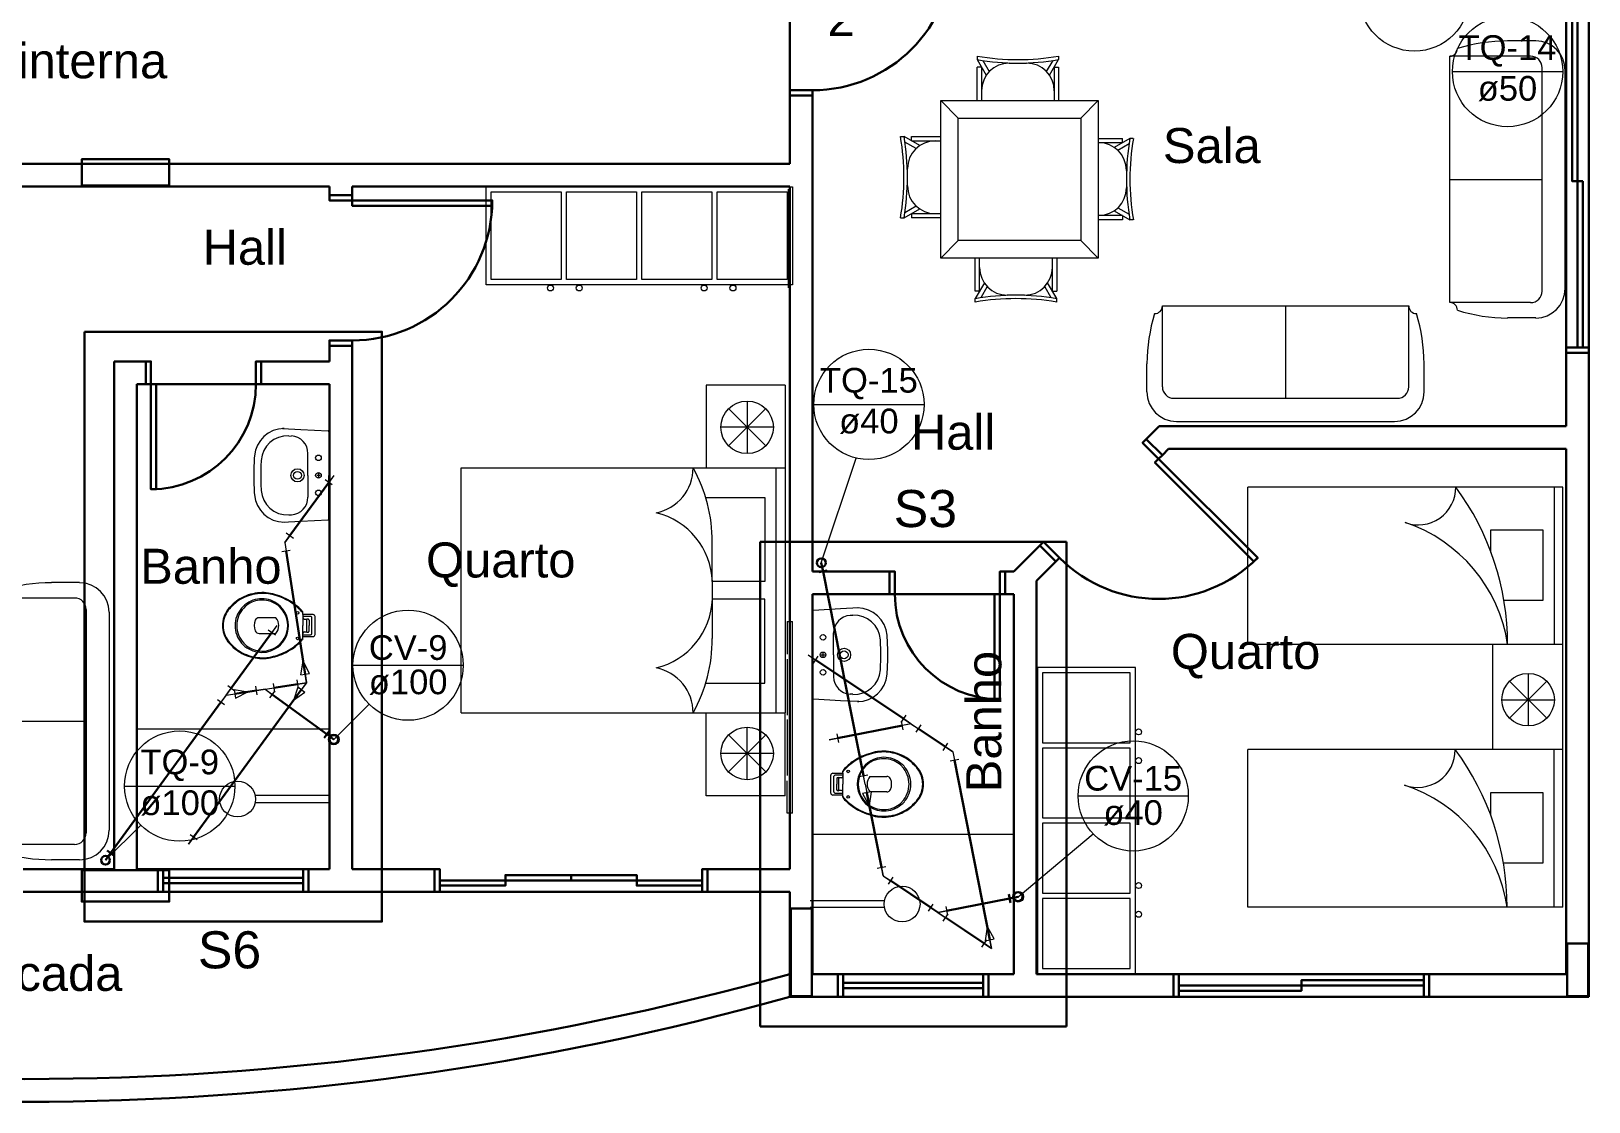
# Model space of a CAD drawing. Header units: inches. Extents: x -27 to 114, y -35 to 60.
# Drawn here: x -17.72 to -8.82, y 9.55 to 15.67 of the extents above; entities that cross this region are included whole.
import ezdxf

# ---------------------------------------------------------------- set-up
doc = ezdxf.new("R2010")
doc.units = ezdxf.units.IN
doc.header["$LTSCALE"] = 10
doc.header["$MEASUREMENT"] = 0
doc.linetypes.add('Dashed', pattern=[0.75, 0.5, -0.25])
for name, color, linetype, lineweight in [('CV-Colunas', 6, 'Continuous', 30), ('CV-Conexões detalhe', 8, 'Continuous', 20), ('CV-Indicação coluna', 5, 'Continuous', 20), ('CV-Textos coluna', 7, 'Continuous', 20), ('CV-Tubos detalhe', 6, 'Continuous', 30), ('DI-Detalhes', 6, 'Dashed', 30), ('FO-PILARES', 2, 'Continuous', 30), ('TQ-Colunas', 6, 'Continuous', 30), ('TQ-Conexões detalhe', 8, 'Continuous', 20), ('TQ-Indicação coluna', 5, 'Continuous', 20), ('TQ-Textos coluna', 7, 'Continuous', 20), ('TQ-Tubos detalhe', 6, 'Continuous', 30), ('xeixo', 3, 'Continuous', 20), ('xjanela-porta', 253, 'Continuous', 30), ('xmoveis', 253, 'Continuous', 20), ('xmuro', 4, 'Continuous', 30), ('xparede', 7, 'Continuous', 30), ('xpiso', 4, 'Continuous', 30), ('xtexto', 7, 'Continuous', 20)]:
    doc.layers.add(name, color=color, linetype=linetype, lineweight=lineweight)
doc.styles.add('Arial', font='arial.ttf')

msp = doc.modelspace()

# ---------------------------------------------------------------- linework, layer by layer
at = {"layer": 'CV-Colunas', "linetype": 'Continuous'}
for p, q in [((-16.0496, 11.6332), (-16.0202, 11.6736)), ((-15.9945, 11.6239), (-16.0349, 11.6534)), ((-12.1287, 10.6912), (-12.1384, 10.7402)), ((-12.0845, 10.7254), (-12.1336, 10.7157))]:
    msp.add_line(p, q, dxfattribs=at)
for centre in [(-15.9945, 11.6239), (-12.0845, 10.7254)]:
    msp.add_circle(centre, 0.025, dxfattribs=at)
at = {"layer": 'CV-Conexões detalhe', "linetype": 'Continuous'}
for p, q in [((-16.4333, 11.8786), (-16.441, 11.9281)), ((-16.3422, 11.9434), (-16.3345, 11.894)), ((-16.3878, 11.911), (-16.4372, 11.9034)), ((-16.3878, 11.911), (-16.3383, 11.9187)), ((-16.3878, 11.911), (-16.3474, 11.8816)), ((-16.3326, 11.9017), (-16.3621, 11.8614)), ((-12.598, 10.6419), (-12.5702, 10.6835)), ((-12.5425, 10.6349), (-12.5841, 10.6627)), ((-12.5425, 10.6349), (-12.4935, 10.6446)), ((-12.5425, 10.6349), (-12.501, 10.607)), ((-12.4871, 10.6278), (-12.5149, 10.5863)), ((-12.4983, 10.6691), (-12.4886, 10.62))]:
    msp.add_line(p, q, dxfattribs=at)
at = {"layer": 'CV-Indicação coluna'}
for p, q in [((-15.8853, 12.0481), (-15.2553, 12.0481)), ((-15.9945, 11.6239), (-15.793, 11.8254)), ((-11.7428, 11.3014), (-11.1128, 11.3014)), ((-12.0845, 10.7254), (-11.6566, 11.0848))]:
    msp.add_line(p, q, dxfattribs=at)
for centre in [(-9.8212, 15.8717), (-15.5703, 12.0481), (-11.4278, 11.3014)]:
    msp.add_circle(centre, 0.315, dxfattribs=at)
at = {"layer": 'CV-Tubos detalhe'}
for p, q in [((-16.3474, 11.8816), (-16.0349, 11.6534)), ((-12.4935, 10.6446), (-12.1336, 10.7157))]:
    msp.add_line(p, q, dxfattribs=at)
at = {"layer": 'DI-Detalhes', "linetype": 'Continuous'}
msp.add_lwpolyline([(-17.4195, 13.9534), (-15.7195, 13.9534), (-15.7195, 10.5834), (-17.4195, 10.5834), (-17.4195, 13.9534)], close=True, dxfattribs=at)
at = {"layer": 'DI-Detalhes'}
msp.add_lwpolyline([(-11.8095, 9.9834), (-11.8095, 12.7534), (-13.5595, 12.7534), (-13.5595, 9.9834), (-11.8095, 9.9834)], close=True, dxfattribs=at)
at = {"layer": 'FO-PILARES'}
for points in [[(-16.9345, 14.7889), (-16.9345, 14.8639), (-16.9345, 14.9389), (-17.1845, 14.9389), (-17.4345, 14.9389), (-17.4345, 14.8639), (-17.4345, 14.7889), (-17.1845, 14.7889), (-16.9345, 14.7889), (-16.9345, 14.7889)], [(-16.9345, 10.6979), (-16.9345, 10.7879), (-16.9345, 10.8779), (-17.1845, 10.8779), (-17.4345, 10.8779), (-17.4345, 10.7879), (-17.4345, 10.6979), (-17.1845, 10.6979), (-16.9345, 10.6979), (-16.9345, 10.6979)], [(-13.384, 10.1579), (-13.324, 10.1579), (-13.264, 10.1579), (-13.264, 10.4079), (-13.264, 10.6579), (-13.324, 10.6579), (-13.384, 10.6579), (-13.384, 10.4079), (-13.384, 10.1579), (-13.384, 10.1579)], [(-8.9485, 10.1579), (-8.8885, 10.1579), (-8.8285, 10.1579), (-8.8285, 10.3079), (-8.8285, 10.4579), (-8.8885, 10.4579), (-8.9485, 10.4579), (-8.9485, 10.3079), (-8.9485, 10.1579), (-8.9485, 10.1579)]]:
    msp.add_lwpolyline(points, close=True, dxfattribs=at)
at = {"layer": 'TQ-Colunas', "linetype": 'Continuous'}
for p, q in [((-13.1753, 12.5892), (-13.2244, 12.5795)), ((-13.2095, 12.6334), (-13.1998, 12.5843)), ((-17.2995, 10.9334), (-17.27, 10.9737)), ((-17.2902, 10.9885), (-17.2498, 10.959))]:
    msp.add_line(p, q, dxfattribs=at)
for centre in [(-13.2095, 12.6334), (-17.2995, 10.9334)]:
    msp.add_circle(centre, 0.025, dxfattribs=at)
at = {"layer": 'TQ-Conexões detalhe', "linetype": 'Continuous'}
for p, q in [((-16.0038, 13.0778), (-16.0442, 13.1073)), ((-15.9945, 13.1329), (-16.024, 13.0925)), ((-16.2755, 12.7484), (-16.246, 12.7887)), ((-16.2755, 12.7484), (-16.2679, 12.699)), ((-16.2662, 12.8035), (-16.2258, 12.774)), ((-16.2432, 12.7028), (-16.2926, 12.6951)), ((-16.3288, 12.2193), (-16.3692, 12.2488)), ((-16.3195, 12.2744), (-16.349, 12.234)), ((-13.2845, 12.1074), (-13.243, 12.0795)), ((-16.1838, 11.9934), (-16.1706, 12.0713)), ((-16.1344, 12.0011), (-16.1706, 12.0713)), ((-13.2291, 12.1003), (-13.2569, 12.0588)), ((-16.601, 11.9315), (-16.5607, 11.902)), ((-16.197, 11.9154), (-16.2047, 11.9648)), ((-16.1514, 11.9478), (-16.2008, 11.9401)), ((-16.1838, 11.9934), (-16.1344, 12.0011)), ((-16.1514, 11.9478), (-16.1809, 11.9074)), ((-16.1514, 11.9478), (-16.1591, 11.9972)), ((-16.6197, 11.8213), (-16.6601, 11.8508)), ((-16.6104, 11.8764), (-16.6399, 11.836)), ((-16.6104, 11.8764), (-16.5809, 11.9168)), ((-16.6104, 11.8764), (-16.561, 11.8841)), ((-16.5648, 11.9088), (-16.5571, 11.8594)), ((-16.5648, 11.9088), (-16.4869, 11.8956)), ((-16.5571, 11.8594), (-16.4869, 11.8956)), ((-16.2011, 11.9222), (-16.2252, 11.8469)), ((-16.1608, 11.8927), (-16.2252, 11.8469)), ((-16.1608, 11.8927), (-16.2011, 11.9222)), ((-12.7527, 11.7209), (-12.7248, 11.7625)), ((-12.7414, 11.6797), (-12.7511, 11.7287)), ((-12.6972, 11.7139), (-12.7463, 11.7042)), ((-12.6972, 11.7139), (-12.7388, 11.7417)), ((-12.6972, 11.7139), (-12.6557, 11.686)), ((-12.6418, 11.7068), (-12.6696, 11.6653)), ((-13.1655, 11.6214), (-13.1165, 11.6311)), ((-13.1213, 11.6556), (-13.1116, 11.6065)), ((-12.514, 11.5609), (-12.4861, 11.6025)), ((-12.4585, 11.5539), (-12.5001, 11.5817)), ((-12.4243, 11.5097), (-12.4734, 11.5)), ((-12.4585, 11.5539), (-12.4488, 11.5048)), ((-12.9937, 11.4126), (-12.9447, 11.4223)), ((-12.9595, 11.3684), (-12.9692, 11.4174)), ((-12.9253, 11.3242), (-12.9744, 11.3145)), ((-12.9744, 11.3145), (-12.9353, 11.2457)), ((-12.9595, 11.3684), (-12.9498, 11.3193)), ((-12.9253, 11.3242), (-12.9353, 11.2457)), ((-16.8255, 11.0259), (-16.796, 11.0662)), ((-16.8162, 11.081), (-16.7758, 11.0515)), ((-12.8902, 10.8891), (-12.8412, 10.8988)), ((-12.856, 10.8449), (-12.8657, 10.8939)), ((-12.856, 10.8449), (-12.8145, 10.817)), ((-12.8006, 10.8378), (-12.8284, 10.7963)), ((-12.2707, 10.4741), (-12.2607, 10.5525)), ((-12.2217, 10.4838), (-12.2607, 10.5525)), ((-12.292, 10.4369), (-12.2642, 10.4785)), ((-12.2365, 10.4299), (-12.2781, 10.4577)), ((-12.2707, 10.4741), (-12.2217, 10.4838)), ((-12.2365, 10.4299), (-12.2462, 10.4789))]:
    msp.add_line(p, q, dxfattribs=at)
at = {"layer": 'TQ-Indicação coluna'}
for p, q in [((-9.6041, 15.4394), (-8.9741, 15.4394)), ((-13.2527, 13.5384), (-12.6227, 13.5384)), ((-13.2095, 12.6334), (-13.0096, 13.2318)), ((-17.1903, 11.3576), (-16.5603, 11.3576)), ((-17.2995, 10.9334), (-17.098, 11.1349))]:
    msp.add_line(p, q, dxfattribs=at)
for centre in [(-9.2891, 15.4394), (-12.9377, 13.5384), (-16.8753, 11.3576)]:
    msp.add_circle(centre, 0.315, dxfattribs=at)
at = {"layer": 'TQ-Tubos detalhe'}
for p, q in [((-16.024, 13.0925), (-16.246, 12.7887)), ((-16.2679, 12.699), (-16.1591, 11.9972)), ((-12.9692, 11.4174), (-13.1998, 12.5843)), ((-16.349, 12.234), (-16.5809, 11.9168)), ((-13.243, 12.0795), (-12.7388, 11.7417)), ((-16.2008, 11.9401), (-16.3383, 11.9187)), ((-16.796, 11.0662), (-16.1809, 11.9074)), ((-16.4372, 11.9034), (-16.561, 11.8841)), ((-16.6399, 11.836), (-17.27, 10.9737)), ((-13.1165, 11.6311), (-12.7463, 11.7042)), ((-12.6557, 11.686), (-12.5001, 11.5817)), ((-12.4488, 11.5048), (-12.2462, 10.4789)), ((-12.8657, 10.8939), (-12.9498, 11.3193)), ((-12.5841, 10.6627), (-12.8145, 10.817)), ((-12.2781, 10.4577), (-12.501, 10.607))]:
    msp.add_line(p, q, dxfattribs=at)
at = {"layer": 'xeixo'}
for p, q in [((-15.9945, 13.1329), (-16.2755, 12.7484)), ((-16.2755, 12.7484), (-16.151, 11.9484)), ((-12.9595, 11.3684), (-13.2095, 12.6334)), ((-16.3195, 12.2744), (-17.2995, 10.9334)), ((-13.2845, 12.1074), (-12.4585, 11.5539)), ((-16.151, 11.9484), (-16.8255, 11.0259)), ((-16.6105, 11.8764), (-16.151, 11.9479)), ((-16.3875, 11.9109), (-15.9945, 11.6239)), ((-12.697, 11.7139), (-13.1655, 11.6214)), ((-12.4585, 11.5539), (-12.2365, 10.4299)), ((-12.9595, 11.3684), (-12.856, 10.8449)), ((-12.856, 10.8449), (-12.2365, 10.4299)), ((-12.0845, 10.7254), (-12.5425, 10.6349))]:
    msp.add_line(p, q, dxfattribs=at)
at = {"layer": 'xeixo', "color": 6}
for centre in [(-15.9945, 11.6239), (-12.0845, 10.7254)]:
    msp.add_circle(centre, 0.0305, dxfattribs=at)
at = {"layer": 'xjanela-porta'}
for p, q in [((-8.9545, 15.7634), (-8.9545, 13.8634)), ((-8.8245, 15.7634), (-8.8245, 13.8634)), ((-16.9695, 10.8834), (-16.1695, 10.8834)), ((-16.9695, 10.7534), (-16.1695, 10.7534)), ((-13.0845, 10.2834), (-12.2845, 10.2834)), ((-9.767, 10.2834), (-11.167, 10.2834)), ((-13.0845, 10.1534), (-12.2845, 10.1534)), ((-9.767, 10.1534), (-11.167, 10.1534))]:
    msp.add_line(p, q, dxfattribs=at)
for points in [[(-8.8895, 15.7634), (-8.8895, 14.8134), (-8.9195, 14.8134), (-8.9195, 15.7634), (-8.8895, 15.7634), (-8.8895, 15.7634)], [(-8.8595, 14.8134), (-8.8595, 13.8634), (-8.8895, 13.8634), (-8.8895, 14.8134), (-8.8595, 14.8134), (-8.8595, 14.8134)], [(-15.8895, 14.7034), (-15.8895, 14.6734), (-15.0895, 14.6734), (-15.0895, 14.7034), (-15.8895, 14.7034), (-15.8895, 14.7034)], [(-17.0395, 13.6534), (-17.0095, 13.6534), (-17.0095, 13.0534), (-17.0395, 13.0534), (-17.0395, 13.6534), (-17.0395, 13.6534)], [(-11.2825, 13.2269), (-11.3035, 13.2054), (-10.738, 12.6399), (-10.7165, 12.6614), (-11.2825, 13.2269), (-11.2825, 13.2269)], [(-12.1895, 12.4534), (-12.2195, 12.4534), (-12.2195, 11.8534), (-12.1895, 11.8534), (-12.1895, 12.4534), (-12.1895, 12.4534)], [(-16.9695, 10.8334), (-16.1695, 10.8334), (-16.1695, 10.8034), (-16.9695, 10.8034), (-16.9695, 10.8334), (-16.9695, 10.8334)], [(-15.3895, 10.8184), (-15.0145, 10.8184), (-15.0145, 10.7884), (-15.3895, 10.7884), (-15.3895, 10.8184), (-15.3895, 10.8184)], [(-15.0145, 10.8184), (-14.6395, 10.8184), (-14.6395, 10.8484), (-15.0145, 10.8484), (-15.0145, 10.8184), (-15.0145, 10.8184)], [(-14.6395, 10.8184), (-14.2645, 10.8184), (-14.2645, 10.8484), (-14.6395, 10.8484), (-14.6395, 10.8184), (-14.6395, 10.8184)], [(-14.2645, 10.8184), (-13.8895, 10.8184), (-13.8895, 10.7884), (-14.2645, 10.7884), (-14.2645, 10.8184), (-14.2645, 10.8184)], [(-9.767, 10.2184), (-10.467, 10.2184), (-10.467, 10.2484), (-9.767, 10.2484), (-9.767, 10.2184), (-9.767, 10.2184)], [(-13.0845, 10.2334), (-12.2845, 10.2334), (-12.2845, 10.2034), (-13.0845, 10.2034), (-13.0845, 10.2334), (-13.0845, 10.2334)], [(-10.467, 10.1884), (-11.167, 10.1884), (-11.167, 10.2184), (-10.467, 10.2184), (-10.467, 10.1884), (-10.467, 10.1884)]]:
    msp.add_lwpolyline(points, close=True, dxfattribs=at)
for points in [[(-13.2595, 15.3034), (-13.2595, 15.3334), (-13.3895, 15.3334), (-13.3895, 15.3034)], [(-16.0195, 14.7334), (-16.0195, 14.7034), (-15.8895, 14.7034), (-15.8895, 14.7334)], [(-15.8895, 13.8734), (-15.8895, 13.9034), (-16.0195, 13.9034), (-16.0195, 13.8734)], [(-8.9545, 13.8334), (-8.9545, 13.8634), (-8.8245, 13.8634), (-8.8245, 13.8334)], [(-17.0695, 13.7834), (-17.0395, 13.7834), (-17.0395, 13.6534), (-17.0695, 13.6534)], [(-16.4095, 13.6534), (-16.4395, 13.6534), (-16.4395, 13.7834), (-16.4095, 13.7834)], [(-11.353, 13.3399), (-11.374, 13.3189), (-11.2825, 13.2269), (-11.261, 13.2479)], [(-11.869, 12.6399), (-11.848, 12.6614), (-11.94, 12.7529), (-11.961, 12.7319)], [(-12.8195, 12.4534), (-12.7895, 12.4534), (-12.7895, 12.5834), (-12.8195, 12.5834)], [(-12.1595, 12.5834), (-12.1895, 12.5834), (-12.1895, 12.4534), (-12.1595, 12.4534)], [(-16.9995, 10.7534), (-16.9695, 10.7534), (-16.9695, 10.8834), (-16.9995, 10.8834)], [(-16.1395, 10.8834), (-16.1695, 10.8834), (-16.1695, 10.7534), (-16.1395, 10.7534)], [(-15.4195, 10.7534), (-15.3895, 10.7534), (-15.3895, 10.8834), (-15.4195, 10.8834)], [(-13.8595, 10.8834), (-13.8895, 10.8834), (-13.8895, 10.7534), (-13.8595, 10.7534)], [(-13.1145, 10.1534), (-13.0845, 10.1534), (-13.0845, 10.2834), (-13.1145, 10.2834)], [(-12.2545, 10.2834), (-12.2845, 10.2834), (-12.2845, 10.1534), (-12.2545, 10.1534)], [(-11.197, 10.2834), (-11.167, 10.2834), (-11.167, 10.1534), (-11.197, 10.1534)], [(-9.737, 10.1534), (-9.767, 10.1534), (-9.767, 10.2834), (-9.737, 10.2834)]]:
    msp.add_lwpolyline(points, dxfattribs=at)
for centre, radius, start, end in [((-13.2595, 16.1334), 0.8, 270, 0), ((-15.8895, 14.7034), 0.8, 270, 0), ((-17.0395, 13.6534), 0.6, 270, 0), ((-11.2825, 13.2269), 0.8, 225, 315), ((-12.1895, 12.4534), 0.6, 180, 270)]:
    msp.add_arc(centre, radius, start, end, dxfattribs=at)
at = {"layer": 'xmoveis'}
for p, q in [((-9.128, 15.6154), (-9.289, 15.6154)), ((-12.319, 15.5279), (-12.319, 15.5084)), ((-12.319, 15.5084), (-12.2675, 15.4184)), ((-12.2875, 15.5029), (-12.251, 15.4394)), ((-12.136, 15.4884), (-12.037, 15.4884)), ((-11.9225, 15.4394), (-11.8855, 15.5029)), ((-11.906, 15.4184), (-11.854, 15.5084)), ((-11.854, 15.5279), (-11.854, 15.5084)), ((-9.157, 15.5274), (-9.619, 15.5274)), ((-9.619, 14.1199), (-9.619, 15.5274)), ((-12.319, 15.2744), (-12.319, 15.4654)), ((-12.2945, 15.4654), (-12.319, 15.4654)), ((-12.2945, 15.4654), (-12.2945, 15.2744)), ((-11.879, 15.4654), (-11.879, 15.2744)), ((-11.879, 15.4654), (-11.854, 15.4654)), ((-11.854, 15.4654), (-11.854, 15.2744)), ((-9.091, 14.1859), (-9.091, 15.4614)), ((-8.959, 14.2004), (-8.959, 15.4464)), ((-12.5275, 15.2744), (-12.4275, 15.1744)), ((-11.7275, 15.1744), (-11.6275, 15.2744)), ((-12.757, 15.0689), (-12.737, 15.0689)), ((-12.6475, 15.0169), (-12.737, 15.0689)), ((-12.6945, 15.0689), (-12.5275, 15.0689)), ((-12.6945, 15.0439), (-12.6945, 15.0689)), ((-12.6945, 15.0439), (-12.5275, 15.0439)), ((-11.6275, 15.0579), (-11.4895, 15.0579)), ((-11.4465, 15.0579), (-11.5365, 15.0064)), ((-11.4895, 15.0334), (-11.4895, 15.0579)), ((-11.427, 15.0579), (-11.4465, 15.0579)), ((-12.6685, 15.0004), (-12.732, 15.0374)), ((-11.4895, 15.0334), (-11.6275, 15.0334)), ((-11.4515, 15.0264), (-11.5155, 14.9894)), ((-12.7175, 14.7864), (-12.7175, 14.8854)), ((-11.4665, 14.8749), (-11.4665, 14.7759)), ((-9.619, 14.8234), (-9.091, 14.8234)), ((-12.757, 14.6034), (-12.737, 14.6034)), ((-12.737, 14.6034), (-12.6475, 14.6554)), ((-12.732, 14.6349), (-12.6685, 14.6719)), ((-12.6945, 14.6284), (-12.5275, 14.6284)), ((-12.6945, 14.6284), (-12.6945, 14.6034)), ((-12.5275, 14.6034), (-12.6945, 14.6034)), ((-11.4895, 14.6174), (-11.6275, 14.6174)), ((-11.5365, 14.6444), (-11.4465, 14.5929)), ((-11.5155, 14.6614), (-11.4515, 14.6244)), ((-11.4895, 14.6174), (-11.4895, 14.5929)), ((-11.4895, 14.5929), (-11.6275, 14.5929)), ((-11.427, 14.5929), (-11.4465, 14.5929)), ((-12.4275, 14.4744), (-12.5275, 14.3744)), ((-11.7275, 14.4744), (-11.6275, 14.3744)), ((-12.33, 14.1854), (-12.33, 14.3744)), ((-12.305, 14.1854), (-12.305, 14.3744)), ((-11.8895, 14.1854), (-11.8895, 14.3744)), ((-11.8645, 14.3744), (-11.8645, 14.1854)), ((-12.278, 14.2324), (-12.33, 14.1424)), ((-12.305, 14.1854), (-12.33, 14.1854)), ((-12.2615, 14.2114), (-12.2985, 14.1474)), ((-12.048, 14.1624), (-12.147, 14.1624)), ((-11.8965, 14.1474), (-11.933, 14.2114)), ((-11.8645, 14.1424), (-11.9165, 14.2324)), ((-11.8895, 14.1854), (-11.8645, 14.1854)), ((-12.33, 14.1229), (-12.33, 14.1424)), ((-11.8645, 14.1229), (-11.8645, 14.1424)), ((-11.261, 13.6389), (-11.261, 14.1009)), ((-11.261, 14.1009), (-9.8535, 14.1009)), ((-10.5575, 14.1009), (-10.5575, 13.5729)), ((-9.8535, 13.6389), (-9.8535, 14.1009)), ((-9.157, 14.1199), (-9.619, 14.1199)), ((-9.128, 14.0319), (-9.289, 14.0319)), ((-11.349, 13.6099), (-11.349, 13.7709)), ((-9.7655, 13.6099), (-9.7655, 13.7709)), ((-13.867, 13.6489), (-13.867, 13.1759)), ((-13.417, 13.6489), (-13.867, 13.6489)), ((-13.417, 13.6489), (-13.417, 11.7759)), ((-13.417, 13.6489), (-13.417, 13.4939)), ((-13.6335, 13.5574), (-13.6335, 13.2574)), ((-11.195, 13.5729), (-9.9195, 13.5729)), ((-13.5275, 13.3014), (-13.7395, 13.5139)), ((-13.5275, 13.5139), (-13.7395, 13.3014)), ((-11.1805, 13.4409), (-9.9345, 13.4409)), ((-16.287, 13.4004), (-16.1825, 13.3949)), ((-16.2785, 13.4004), (-16.287, 13.4004)), ((-16.2525, 13.3584), (-16.2375, 13.3574)), ((-16.1825, 13.3949), (-16.027, 13.3869)), ((-16.0225, 13.3819), (-16.0225, 13.1329)), ((-13.4835, 13.4074), (-13.7835, 13.4074)), ((-16.1425, 13.1329), (-16.1425, 13.2579)), ((-15.267, 11.7759), (-15.267, 13.1759)), ((-15.267, 13.1759), (-13.417, 13.1759)), ((-13.467, 11.7759), (-13.467, 13.1759)), ((-16.1425, 13.1329), (-16.1425, 13.0079)), ((-16.0725, 13.1329), (-16.0925, 13.1329)), ((-16.0825, 13.1429), (-16.0825, 13.1229)), ((-16.0225, 12.8834), (-16.0225, 13.1329)), ((-13.8705, 13.0069), (-13.533, 13.0069)), ((-13.533, 13.0069), (-13.533, 12.5259)), ((-10.773, 12.1659), (-10.773, 13.0659)), ((-8.973, 13.0659), (-10.773, 13.0659)), ((-9.023, 13.0659), (-9.023, 12.1659)), ((-8.973, 10.6659), (-8.973, 13.0659)), ((-16.2525, 12.9069), (-16.2375, 12.9079)), ((-16.287, 12.8654), (-16.1825, 12.8704)), ((-16.1825, 12.8704), (-16.027, 12.8784)), ((-13.833, 12.5259), (-13.833, 12.7519)), ((-17.447, 12.5199), (-17.608, 12.5199)), ((-13.533, 12.5259), (-13.833, 12.5259)), ((-13.833, 12.5259), (-13.833, 12.1999)), ((-17.476, 12.4319), (-17.938, 12.4319)), ((-13.533, 12.4259), (-13.833, 12.4259)), ((-13.533, 11.9449), (-13.533, 12.4259)), ((-12.995, 12.3749), (-13.0995, 12.3694)), ((-17.41, 12.3659), (-17.41, 11.0904)), ((-17.2785, 12.3509), (-17.2785, 11.1049)), ((-16.3255, 12.3189), (-16.4215, 12.3189)), ((-16.1715, 12.3439), (-16.1715, 12.3489)), ((-16.1715, 12.3369), (-16.1715, 12.3439)), ((-16.1715, 12.3369), (-16.1715, 12.2744)), ((-16.1135, 12.3369), (-16.1715, 12.3369)), ((-16.1275, 12.3269), (-16.1715, 12.3269)), ((-16.1635, 12.3104), (-16.1525, 12.3104)), ((-16.148, 12.2744), (-16.148, 12.3099)), ((-16.1365, 12.3059), (-16.1365, 12.2744)), ((-16.12, 12.2744), (-16.12, 12.3194)), ((-16.1015, 12.2744), (-16.1015, 12.3259)), ((-13.4045, 12.2969), (-13.3745, 12.2969)), ((-13.4045, 12.2969), (-13.4045, 12.1119)), ((-13.3745, 11.2024), (-13.3745, 12.2969)), ((-13.2595, 12.3564), (-13.2595, 12.1074)), ((-13.0995, 12.3694), (-13.255, 12.3614)), ((-13.03, 12.3329), (-13.0445, 12.3324)), ((-16.4215, 12.2299), (-16.3255, 12.2299)), ((-16.1715, 12.2119), (-16.1715, 12.2744)), ((-16.1715, 12.2219), (-16.1275, 12.2219)), ((-16.1715, 12.2119), (-16.1135, 12.2119)), ((-16.1715, 12.2049), (-16.1715, 12.2119)), ((-16.1715, 12.1999), (-16.1715, 12.2049)), ((-16.1635, 12.2384), (-16.1525, 12.2384)), ((-16.148, 12.2389), (-16.148, 12.2744)), ((-16.1365, 12.2429), (-16.1365, 12.2744)), ((-16.12, 12.2294), (-16.12, 12.2744)), ((-16.1015, 12.2229), (-16.1015, 12.2744)), ((-13.1395, 12.1074), (-13.1395, 12.2324)), ((-13.2595, 11.8584), (-13.2595, 12.1074)), ((-13.2095, 12.1074), (-13.1895, 12.1074)), ((-13.1995, 12.0974), (-13.1995, 12.1174)), ((-13.1395, 12.1074), (-13.1395, 11.9824)), ((-8.973, 12.1659), (-10.773, 12.1659)), ((-9.373, 11.5659), (-9.373, 12.1659)), ((-13.4045, 12.0819), (-13.4045, 11.7619)), ((-13.8705, 11.9449), (-13.533, 11.9449)), ((-9.2775, 11.7449), (-9.0655, 11.9569)), ((-9.2775, 11.9569), (-9.0655, 11.7449)), ((-9.1715, 12.0009), (-9.1715, 11.7009)), ((-13.0995, 11.8454), (-13.255, 11.8534)), ((-12.995, 11.8399), (-13.0995, 11.8454)), ((-13.03, 11.8819), (-13.0445, 11.8824)), ((-13.0035, 11.8399), (-12.995, 11.8399)), ((-9.3215, 11.8509), (-9.0215, 11.8509)), ((-15.267, 11.7759), (-13.417, 11.7759)), ((-13.867, 11.3024), (-13.867, 11.7759)), ((-13.417, 11.3024), (-13.417, 11.7759)), ((-17.938, 11.7279), (-17.41, 11.7279)), ((-16.0195, 11.6834), (-17.1195, 11.6834)), ((-13.6335, 11.3939), (-13.6335, 11.6939)), ((-13.4045, 11.7374), (-13.4045, 11.4174)), ((-13.5275, 11.4379), (-13.7395, 11.6499)), ((-13.5275, 11.6499), (-13.7395, 11.4379)), ((-13.4835, 11.5439), (-13.7835, 11.5439)), ((-8.973, 11.5659), (-10.773, 11.5659)), ((-10.773, 10.6659), (-10.773, 11.5659)), ((-9.023, 10.6659), (-9.023, 11.5659)), ((-13.156, 11.3684), (-13.156, 11.4199)), ((-13.144, 11.4309), (-13.086, 11.4309)), ((-13.1375, 11.3684), (-13.1375, 11.4134)), ((-13.13, 11.4209), (-13.086, 11.4209)), ((-13.121, 11.3999), (-13.121, 11.3684)), ((-13.1095, 11.3684), (-13.1095, 11.4039)), ((-13.094, 11.4044), (-13.105, 11.4044)), ((-13.086, 11.4379), (-13.086, 11.4429)), ((-13.086, 11.4309), (-13.086, 11.4379)), ((-13.086, 11.4309), (-13.086, 11.3684)), ((-12.932, 11.4129), (-12.836, 11.4129)), ((-16.0195, 11.3034), (-16.445, 11.3034)), ((-13.417, 11.3024), (-13.867, 11.3024)), ((-13.4045, 11.2024), (-13.4045, 11.3874)), ((-13.156, 11.3169), (-13.156, 11.3684)), ((-13.086, 11.3059), (-13.144, 11.3059)), ((-13.1375, 11.3234), (-13.1375, 11.3684)), ((-13.086, 11.3159), (-13.13, 11.3159)), ((-13.121, 11.3369), (-13.121, 11.3684)), ((-13.1095, 11.3329), (-13.1095, 11.3684)), ((-13.094, 11.3324), (-13.105, 11.3324)), ((-13.086, 11.3059), (-13.086, 11.3684)), ((-13.086, 11.2989), (-13.086, 11.3059)), ((-12.836, 11.3239), (-12.932, 11.3239)), ((-16.445, 11.2634), (-16.0195, 11.2634)), ((-13.086, 11.2939), (-13.086, 11.2989)), ((-13.3745, 11.2024), (-13.4045, 11.2024)), ((-13.2595, 11.0834), (-12.1095, 11.0834)), ((-17.476, 11.0244), (-17.938, 11.0244)), ((-17.447, 10.9364), (-17.608, 10.9364)), ((-13.274, 10.7034), (-12.8485, 10.7034)), ((-12.8485, 10.6634), (-13.274, 10.6634)), ((-8.973, 10.6659), (-10.773, 10.6659))]:
    msp.add_line(p, q, dxfattribs=at)
for points in [[(-12.5275, 15.2744), (-11.6275, 15.2744), (-11.6275, 14.3744), (-12.5275, 14.3744), (-12.5275, 15.2744), (-12.5275, 15.2744)], [(-12.4275, 15.1744), (-11.7275, 15.1744), (-11.7275, 14.4744), (-12.4275, 14.4744), (-12.4275, 15.1744), (-12.4275, 15.1744)], [(-13.375, 14.7814), (-13.375, 14.2214), (-15.125, 14.2214), (-15.125, 14.7814), (-13.375, 14.7814), (-13.375, 14.7814)], [(-14.695, 14.7519), (-14.695, 14.2519), (-15.095, 14.2519), (-15.095, 14.7519), (-14.695, 14.7519), (-14.695, 14.7519)], [(-14.265, 14.7519), (-14.265, 14.2519), (-14.665, 14.2519), (-14.665, 14.7519), (-14.265, 14.7519), (-14.265, 14.7519)], [(-13.835, 14.7519), (-13.835, 14.2519), (-14.235, 14.2519), (-14.235, 14.7519), (-13.835, 14.7519), (-13.835, 14.7519)], [(-13.405, 14.7519), (-13.405, 14.2519), (-13.805, 14.2519), (-13.805, 14.7519), (-13.405, 14.7519), (-13.405, 14.7519)], [(-11.9745, 10.2854), (-11.4145, 10.2854), (-11.4145, 12.0349), (-11.9745, 12.0349), (-11.9745, 10.2854), (-11.9745, 10.2854)], [(-11.945, 11.6054), (-11.445, 11.6054), (-11.445, 12.0054), (-11.945, 12.0054), (-11.945, 11.6054), (-11.945, 11.6054)], [(-11.945, 11.1754), (-11.445, 11.1754), (-11.445, 11.5749), (-11.945, 11.5749), (-11.945, 11.1754), (-11.945, 11.1754)], [(-11.945, 10.7449), (-11.445, 10.7449), (-11.445, 11.1449), (-11.945, 11.1449), (-11.945, 10.7449), (-11.945, 10.7449)], [(-11.945, 10.3149), (-11.445, 10.3149), (-11.445, 10.7149), (-11.945, 10.7149), (-11.945, 10.3149), (-11.945, 10.3149)]]:
    msp.add_lwpolyline(points, close=True, dxfattribs=at)
for points in [[(-9.0855, 12.4189), (-9.0855, 12.8189), (-9.3855, 12.8189), (-9.3855, 12.6924)], [(-9.3125, 12.4189), (-9.0855, 12.4189)], [(-9.0855, 10.9189), (-9.0855, 11.3189), (-9.3855, 11.3189), (-9.3855, 11.1924)], [(-9.3125, 10.9189), (-9.0855, 10.9189)]]:
    msp.add_lwpolyline(points, dxfattribs=at)
for centre, radius in [((-14.757, 14.2034), 0.017), ((-14.5925, 14.2034), 0.017), ((-13.879, 14.2034), 0.017), ((-13.7145, 14.2034), 0.017), ((-13.6335, 13.4074), 0.15), ((-16.0825, 13.2329), 0.016), ((-16.2025, 13.1329), 0.0375), ((-16.2025, 13.1329), 0.0225), ((-16.0825, 13.1329), 0.016), ((-16.0825, 13.0329), 0.016), ((-16.2015, 12.3474), 0.0075), ((-16.2015, 12.2014), 0.0075), ((-13.1995, 12.2074), 0.016), ((-13.1995, 12.1074), 0.016), ((-13.0795, 12.1074), 0.0375), ((-13.0795, 12.1074), 0.0225), ((-13.1995, 12.0074), 0.016), ((-9.1715, 11.8509), 0.15), ((-13.6335, 11.5439), 0.15), ((-11.397, 11.6669), 0.017), ((-11.397, 11.5029), 0.017), ((-13.056, 11.4414), 0.0075), ((-16.545, 11.2834), 0.1023), ((-13.056, 11.2954), 0.0075), ((-12.748, 10.6834), 0.1023), ((-11.397, 10.7889), 0.017), ((-11.397, 10.6249), 0.017)]:
    msp.add_circle(centre, radius, dxfattribs=at)
for centre, radius, start, end in [((-9.286, 14.6449), 0.9702, 90.1722, 107.318), ((-9.128, 15.4464), 0.1686, 0, 90), ((-12.0865, 16.8844), 1.3762, 260.271, 279.729), ((-12.0865, 16.8644), 1.3762, 260.271, 279.729), ((-12.136, 15.3299), 0.1583, 90, 180), ((-12.037, 15.3299), 0.1583, 0, 90), ((-9.619, 15.5714), 0.044, 270.003, 0), ((-9.157, 15.4614), 0.066, 0, 90), ((-14.1135, 14.8359), 1.3762, 350.271, 9.729), ((-14.0935, 14.8359), 1.3762, 350.271, 9.729), ((-12.559, 14.8854), 0.1583, 90, 180), ((-10.09, 14.8254), 1.3762, 170.271, 189.729), ((-10.0705, 14.8254), 1.3762, 170.271, 189.729), ((-11.6245, 14.8749), 0.1583, 0, 90), ((-12.559, 14.7864), 0.1583, 180, 270), ((-11.6245, 14.7759), 0.1583, 270, 0), ((-12.147, 14.3204), 0.1583, 180, 270), ((-12.048, 14.3204), 0.1583, 270, 0), ((-12.0975, 12.7859), 1.3762, 80.271, 99.729), ((-9.157, 14.1859), 0.066, 270, 0), ((-9.128, 14.2004), 0.1686, 270, 0), ((-12.0975, 12.7664), 1.3762, 80.271, 99.729), ((-11.305, 14.1009), 0.044, 270, 359.997), ((-9.8095, 14.1009), 0.044, 180.003, 270), ((-9.619, 14.0759), 0.044, 0, 89.997), ((-9.286, 15.0019), 0.9702, 252.682, 269.828), ((-10.379, 13.7679), 0.9702, 162.682, 179.828), ((-10.736, 13.7679), 0.9702, 0.17224, 17.3184), ((-11.195, 13.6389), 0.066, 180, 270), ((-9.9195, 13.6389), 0.066, 270, 0), ((-11.1805, 13.6099), 0.1686, 180, 270), ((-9.9345, 13.6099), 0.1686, 270, 0), ((-16.2785, 13.2304), 0.17, 90, 175.302), ((-16.26, 13.2084), 0.15, 87.0582, 176.284), ((-16.2425, 13.2579), 0.1, 0, 87.0582), ((-16.0275, 13.3819), 0.005, 0, 87.0582), ((-15.092, 13.1329), 1.3604, 175.302, 180), ((-15.092, 13.1329), 1.3204, 176.284, 180), ((-14.2035, 13.1754), 0.2616, 281.064, 0.05048), ((-14.71, 12.7519), 0.8774, 0, 28.8881), ((-15.092, 13.1329), 1.3604, 180, 184.698), ((-15.092, 13.1329), 1.3204, 180, 183.716), ((-16.2785, 13.0354), 0.17, 184.698, 270), ((-16.26, 13.0569), 0.15, 183.716, 272.942), ((-16.2425, 13.0079), 0.1, 272.942, 0), ((-9.7995, 13.0639), 0.2144, 249.426, 0.63031), ((-10.7995, 12.1674), 1.5105, 359.943, 36.5021), ((-14.251, 12.5109), 0.4196, 2.06427, 76.5578), ((-16.0275, 12.8834), 0.005, 272.942, 0), ((-10.1445, 12.0414), 0.8648, 8.2998, 71.8307), ((-17.605, 11.5494), 0.9702, 90.1723, 107.318), ((-17.447, 12.3509), 0.1686, 0, 90), ((-16.4035, 12.2144), 0.248, 96.483, 121.073), ((-16.4015, 12.2194), 0.2433, 73.2378, 97.0453), ((-17.476, 12.3659), 0.066, 0, 90), ((-16.3905, 12.1989), 0.2681, 121.681, 141.84), ((-16.3905, 12.1989), 0.2636, 121.686, 141.83), ((-16.406, 12.2744), 0.1532, 139.336, 180.055), ((-16.407, 12.2759), 0.1422, 136.228, 180.664), ((-16.4035, 12.2144), 0.2435, 96.4779, 121.067), ((-16.404, 12.2714), 0.1566, 100.028, 138.778), ((-16.4045, 12.2764), 0.1437, 100.808, 136.926), ((-16.405, 12.2819), 0.1458, 59.7019, 100.446), ((-16.4035, 12.2749), 0.1451, 60.1948, 101.066), ((-16.4015, 12.2194), 0.2388, 84.2407, 97.0506), ((-16.4195, 12.1289), 0.3307, 55.8497, 82.7065), ((-16.408, 12.2739), 0.1544, 0.24878, 60.3441), ((-16.4195, 12.1289), 0.3352, 55.8476, 74.7475), ((-16.404, 12.2749), 0.1456, 359.888, 60.0886), ((-16.413, 12.1424), 0.3159, 40.7546, 55.5359), ((-16.413, 12.1424), 0.3204, 41.9479, 55.5381), ((-14.251, 12.4409), 0.4196, 283.442, 357.936), ((-13.0035, 12.2049), 0.17, 4.69812, 90), ((-16.4825, 12.2749), 0.149, 143.002, 180.128), ((-16.4825, 12.2749), 0.1445, 143.02, 180.128), ((-16.365, 12.2744), 0.0846, 159.222, 200.778), ((-16.422, 12.2949), 0.0241, 89.1095, 156.49), ((-16.3775, 12.2744), 0.0683, 319.312, 40.6882), ((-16.1815, 12.3489), 0.0102, 358.309, 45.2439), ((-16.181, 12.3424), 0.00945, 6.98801, 38.6516), ((-16.163, 12.3189), 0.00832, 184.718, 267.985), ((-16.1535, 12.3224), 0.0119, 274.052, 294.02), ((-16.144, 12.2989), 0.0131, 70.6125, 109.658), ((-16.142, 12.3059), 0.00592, 43.936, 67.4017), ((-16.143, 12.3059), 0.00666, 357.957, 36.1023), ((-16.1275, 12.3194), 0.00728, 358.275, 91.725), ((-16.113, 12.3249), 0.0118, 3.68018, 91.299), ((-13.2545, 12.3564), 0.005, 92.9418, 180), ((-13.0395, 12.2324), 0.1, 92.9418, 180), ((-13.022, 12.1834), 0.15, 3.7164, 92.9418), ((-16.4825, 12.2739), 0.149, 179.872, 216.998), ((-16.4825, 12.2739), 0.1445, 179.872, 216.98), ((-16.406, 12.2744), 0.1532, 179.945, 220.664), ((-16.407, 12.2729), 0.1422, 179.336, 223.772), ((-16.422, 12.2539), 0.0241, 203.51, 270.891), ((-16.408, 12.2749), 0.1544, 299.656, 359.751), ((-16.404, 12.2739), 0.1456, 299.911, 0.11224), ((-16.413, 12.4064), 0.3159, 304.464, 319.245), ((-16.413, 12.4064), 0.3204, 304.462, 318.052), ((-16.1815, 12.1994), 0.0102, 314.756, 1.69141), ((-16.181, 12.2064), 0.00945, 321.348, 353.012), ((-16.163, 12.2299), 0.00832, 92.0149, 175.282), ((-16.1535, 12.2264), 0.0119, 65.9796, 85.9479), ((-16.144, 12.2499), 0.0131, 250.342, 289.388), ((-16.142, 12.2429), 0.00592, 292.598, 316.064), ((-16.143, 12.2429), 0.00666, 323.898, 2.04285), ((-16.1275, 12.2294), 0.00728, 268.275, 1.72504), ((-16.113, 12.2239), 0.0118, 268.701, 356.32), ((-14.71, 12.1999), 0.8774, 331.112, 0), ((-14.19, 12.1074), 1.3204, 0, 3.7164), ((-14.19, 12.1074), 1.3604, 0, 4.69812), ((-16.3905, 12.3499), 0.2681, 218.16, 238.319), ((-16.3905, 12.3499), 0.2636, 218.17, 238.314), ((-16.4035, 12.3344), 0.248, 238.927, 263.517), ((-16.4035, 12.3344), 0.2435, 238.933, 263.522), ((-16.404, 12.2774), 0.1566, 221.222, 259.972), ((-16.4045, 12.2724), 0.1437, 223.074, 259.192), ((-16.405, 12.2669), 0.1458, 259.554, 300.298), ((-16.4035, 12.2739), 0.1451, 258.934, 299.805), ((-16.4195, 12.4199), 0.3307, 277.293, 304.15), ((-16.4195, 12.4199), 0.3352, 285.252, 304.152), ((-14.19, 12.1074), 1.3204, 356.284, 0), ((-14.19, 12.1074), 1.3604, 355.302, 0), ((-16.4015, 12.3294), 0.2433, 262.955, 286.762), ((-16.4015, 12.3294), 0.2388, 262.949, 275.759), ((-14.2035, 11.7759), 0.2616, 359.95, 78.936), ((-13.022, 12.0314), 0.15, 267.058, 356.284), ((-13.0395, 11.9824), 0.1, 180, 267.058), ((-13.0035, 12.0099), 0.17, 270, 355.302), ((-12.8445, 11.2364), 0.3159, 124.464, 139.245), ((-12.8445, 11.2364), 0.3204, 124.462, 138.052), ((-12.8375, 11.2229), 0.3352, 105.253, 124.152), ((-12.8375, 11.2229), 0.3307, 97.2935, 124.15), ((-12.8495, 11.3679), 0.1544, 119.656, 179.751), ((-12.8535, 11.3689), 0.1456, 119.911, 180.112), ((-12.854, 11.3689), 0.1451, 78.9336, 119.805), ((-12.8525, 11.3759), 0.1458, 79.5544, 120.298), ((-12.8555, 11.3134), 0.2433, 82.9547, 106.762), ((-12.8555, 11.3134), 0.2388, 82.9494, 95.7593), ((-12.854, 11.3084), 0.2435, 58.9326, 83.5222), ((-12.853, 11.3704), 0.1437, 43.0736, 79.1921), ((-12.854, 11.3084), 0.248, 58.9269, 83.517), ((-12.853, 11.3654), 0.1566, 41.2224, 79.972), ((-12.8665, 11.2929), 0.2636, 38.1702, 58.3139), ((-12.8665, 11.2929), 0.2681, 38.1603, 58.3191), ((-9.8025, 11.5639), 0.2144, 249.426, 0.63031), ((-10.802, 10.6674), 1.5105, 359.943, 36.5021), ((-13.144, 11.4189), 0.0118, 88.701, 176.32), ((-13.13, 11.4134), 0.00728, 88.275, 181.725), ((-13.1145, 11.3999), 0.00666, 143.898, 182.043), ((-13.1155, 11.3999), 0.00592, 112.598, 136.064), ((-13.1135, 11.3929), 0.0131, 70.3419, 109.388), ((-13.104, 11.4164), 0.0119, 245.98, 265.948), ((-13.094, 11.4129), 0.00832, 272.015, 355.282), ((-13.076, 11.4434), 0.0102, 134.756, 181.691), ((-13.0765, 11.4364), 0.00945, 141.348, 173.012), ((-12.88, 11.3684), 0.0683, 139.312, 220.688), ((-12.8355, 11.3889), 0.0241, 23.5104, 90.8905), ((-12.8925, 11.3684), 0.0846, 339.222, 20.7777), ((-12.8505, 11.3699), 0.1422, 359.336, 43.7716), ((-12.8515, 11.3684), 0.1532, 359.945, 40.6637), ((-12.775, 11.3689), 0.1445, 359.872, 36.98), ((-12.775, 11.3689), 0.149, 359.872, 36.9981), ((-13.144, 11.3179), 0.0118, 183.68, 271.299), ((-13.13, 11.3234), 0.00728, 178.275, 271.725), ((-13.1145, 11.3369), 0.00666, 177.957, 216.102), ((-13.1155, 11.3369), 0.00592, 223.936, 247.402), ((-13.1135, 11.3439), 0.0131, 250.612, 289.658), ((-13.104, 11.3204), 0.0119, 94.0521, 114.02), ((-13.094, 11.3239), 0.00832, 4.71802, 87.9851), ((-12.8495, 11.3689), 0.1544, 180.249, 240.344), ((-12.8535, 11.3679), 0.1456, 179.888, 240.089), ((-12.8355, 11.3479), 0.0241, 269.109, 336.49), ((-12.8505, 11.3669), 0.1422, 316.228, 0.66357), ((-12.8515, 11.3684), 0.1532, 319.336, 0.05475), ((-12.775, 11.3679), 0.1445, 323.02, 0.12817), ((-12.775, 11.3679), 0.149, 323.002, 0.12817), ((-10.1475, 10.5414), 0.8648, 8.2998, 71.8307), ((-13.076, 11.2939), 0.0102, 178.309, 225.244), ((-13.0765, 11.3004), 0.00945, 186.988, 218.652), ((-12.8445, 11.5004), 0.3159, 220.755, 235.536), ((-12.8445, 11.5004), 0.3204, 221.948, 235.538), ((-12.8375, 11.5139), 0.3352, 235.848, 254.748), ((-12.8375, 11.5139), 0.3307, 235.85, 262.707), ((-12.854, 11.3679), 0.1451, 240.195, 281.066), ((-12.8525, 11.3609), 0.1458, 239.702, 280.446), ((-12.854, 11.4284), 0.2435, 276.478, 301.067), ((-12.853, 11.3664), 0.1437, 280.808, 316.926), ((-12.854, 11.4284), 0.248, 276.483, 301.073), ((-12.853, 11.3714), 0.1566, 280.028, 318.778), ((-12.8665, 11.4439), 0.2636, 301.686, 321.83), ((-12.8665, 11.4439), 0.2681, 301.681, 321.84), ((-12.8555, 11.4234), 0.2433, 253.238, 277.045), ((-12.8555, 11.4234), 0.2388, 264.241, 277.051), ((-17.476, 11.0904), 0.066, 270, 0), ((-17.447, 11.1049), 0.1686, 270, 0), ((-17.605, 11.9064), 0.9702, 252.682, 269.828)]:
    msp.add_arc(centre, radius, start, end, dxfattribs=at)
at = {"layer": 'xmuro'}
for centre, radius in [((-17.7595, 25.8974), 16.214), ((-17.7595, 25.7674), 16.2142)]:
    msp.add_arc(centre, radius, 254.364, 285.636, dxfattribs=at)
at = {"layer": 'xparede'}
for p, q in [((-13.3895, 14.9134), (-13.3895, 15.3034)), ((-13.2595, 15.3034), (-13.3895, 15.3034)), ((-13.2595, 12.5834), (-13.2595, 15.3034)), ((-18.9395, 14.9134), (-13.3895, 14.9134)), ((-18.9395, 14.7834), (-16.0195, 14.7834)), ((-16.0195, 14.7834), (-16.0195, 14.7334)), ((-13.3895, 14.7834), (-15.8895, 14.7834)), ((-15.8895, 14.7334), (-15.8895, 14.7834)), ((-13.3895, 10.8834), (-13.3895, 14.7834)), ((-13.3895, 10.8834), (-13.3895, 14.7834)), ((-15.8895, 14.7334), (-16.0195, 14.7334)), ((-13.396, 14.7679), (-13.396, 14.2039)), ((-16.0195, 13.8734), (-16.0195, 13.7834)), ((-15.8895, 13.8734), (-16.0195, 13.8734)), ((-15.8895, 10.8834), (-15.8895, 13.8734)), ((-8.9545, 13.4134), (-8.9545, 13.8334)), ((-8.9545, 13.8334), (-8.8245, 13.8334)), ((-8.8245, 10.1534), (-8.8245, 13.8334)), ((-17.2495, 10.8834), (-17.2495, 13.7834)), ((-17.2495, 13.7834), (-17.0695, 13.7834)), ((-17.0695, 13.6534), (-17.0695, 13.7834)), ((-16.4095, 13.7834), (-16.0195, 13.7834)), ((-16.4095, 13.6534), (-16.4095, 13.7834)), ((-17.1195, 10.8834), (-17.1195, 13.6534)), ((-17.1195, 13.6534), (-17.0695, 13.6534)), ((-16.4095, 13.6534), (-16.0195, 13.6534)), ((-16.0195, 10.8834), (-16.0195, 13.6534)), ((-11.353, 13.3399), (-11.2795, 13.4134)), ((-8.9545, 13.4134), (-11.2795, 13.4134)), ((-11.261, 13.2479), (-11.353, 13.3399)), ((-11.261, 13.2479), (-11.226, 13.2834)), ((-8.9545, 13.2834), (-11.226, 13.2834)), ((-8.9545, 10.2834), (-8.9545, 13.2834)), ((-12.1095, 12.5834), (-11.961, 12.7319)), ((-11.869, 12.6399), (-11.961, 12.7319)), ((-11.9795, 12.5294), (-11.869, 12.6399)), ((-12.8195, 12.5834), (-13.2595, 12.5834)), ((-12.8195, 12.4534), (-12.8195, 12.5834)), ((-12.1095, 12.5834), (-12.1595, 12.5834)), ((-12.1595, 12.4534), (-12.1595, 12.5834)), ((-11.9795, 10.2834), (-11.9795, 12.5294)), ((-13.2595, 10.2834), (-13.2595, 12.4534)), ((-12.8195, 12.4534), (-13.2595, 12.4534)), ((-12.1095, 12.4534), (-12.1595, 12.4534)), ((-12.1095, 10.2834), (-12.1095, 12.4534)), ((-13.2595, 10.2834), (-13.2595, 12.1534)), ((-17.7695, 10.8834), (-17.2495, 10.8834)), ((-17.1195, 10.8834), (-16.9995, 10.8834)), ((-16.9995, 10.8834), (-16.9995, 10.7534)), ((-16.1395, 10.8834), (-16.0195, 10.8834)), ((-16.1395, 10.8834), (-16.1395, 10.7534)), ((-15.4195, 10.8834), (-15.8895, 10.8834)), ((-15.4195, 10.8834), (-15.4195, 10.7534)), ((-13.3895, 10.8834), (-13.8595, 10.8834)), ((-13.8595, 10.8834), (-13.8595, 10.7534)), ((-17.7695, 10.7534), (-16.9995, 10.7534)), ((-16.1395, 10.7534), (-15.4195, 10.7534)), ((-13.8595, 10.7534), (-13.3895, 10.7534)), ((-13.3895, 10.1534), (-13.3895, 10.7534)), ((-13.3895, 10.1534), (-13.3895, 10.7534)), ((-13.2595, 10.2834), (-13.1145, 10.2834)), ((-13.1145, 10.2834), (-13.1145, 10.1534)), ((-12.2545, 10.2834), (-12.1095, 10.2834)), ((-12.2545, 10.2834), (-12.2545, 10.1534)), ((-11.197, 10.2834), (-11.9795, 10.2834)), ((-11.197, 10.2834), (-11.197, 10.1534)), ((-8.9545, 10.2834), (-9.737, 10.2834)), ((-9.737, 10.2834), (-9.737, 10.1534)), ((-13.3895, 10.1534), (-13.1145, 10.1534)), ((-12.2545, 10.1534), (-11.197, 10.1534)), ((-9.737, 10.1534), (-8.8245, 10.1534))]:
    msp.add_line(p, q, dxfattribs=at)
at = {"layer": 'xpiso'}
for p, q in [((-13.3895, 16.1634), (-13.3895, 15.3034)), ((-16.4095, 13.6534), (-17.0095, 13.6534)), ((-12.8195, 12.4534), (-12.1595, 12.4534)), ((-13.8595, 10.7534), (-15.4195, 10.7534))]:
    msp.add_line(p, q, dxfattribs=at)

# ---------------------------------------------------------------- texts
at = {"layer": 'CV-Textos coluna', "char_height": 0.1412, "attachment_point": 8, "line_spacing_factor": 0.798, "style": 'Arial'}
for s, insert, width in [('CV-9', (-15.57, 12.0764), 0.490223), ('ø100', (-15.57, 11.8784), 0.490223), ('CV-15', (-11.4281, 11.3297), 0.681274), ('ø40', (-11.4281, 11.1317), 0.370554)]:
    msp.add_mtext(s, dxfattribs=dict(at, insert=insert, width=width))
at = {"layer": 'DI-Detalhes', "char_height": 0.2118, "width": 0.58122, "attachment_point": 8, "line_spacing_factor": 0.798, "style": 'Arial'}
for s, insert in [('S3', (-12.615, 12.8342)), ('S6', (-16.5905, 10.3129))]:
    msp.add_mtext(s, dxfattribs=dict(at, insert=insert))
at = {"layer": 'TQ-Textos coluna', "char_height": 0.1412, "attachment_point": 8, "line_spacing_factor": 0.798, "style": 'Arial'}
for s, insert, width in [('TQ-14', (-9.2893, 15.4677), 0.680224), ('ø50', (-9.2893, 15.2697), 0.370554), ('TQ-15', (-12.9379, 13.5668), 0.680224), ('ø40', (-12.9379, 13.3688), 0.370554), ('TQ-9', (-16.875, 11.3859), 0.489173), ('ø100', (-16.875, 11.1879), 0.490223)]:
    msp.add_mtext(s, dxfattribs=dict(at, insert=insert, width=width))
at = {"layer": 'xtexto', "attachment_point": 8, "line_spacing_factor": 0.798, "style": 'Arial'}
for s, insert, char_height, width in [('2', (-13.0965, 15.6429), 0.2, 0.222507), ('Circulação interna', (-18.0725, 15.3399), 0.199999, 3.596192), ('Sala', (-10.9785, 14.9144), 0.2, 0.778774), ('Hall', (-16.5035, 14.3334), 0.2, 0.667521), ('Hall', (-12.4567, 13.2766), 0.2, 0.667521), ('Quarto', (-15.041, 12.4944), 0.2, 1.335041), ('Banho', (-16.697, 12.5106), 0.2, 1.112534), ('Quarto', (-10.7855, 11.9719), 0.2, 1.335041), ('Sacada', (-17.6761, 10.1844), 0.2, 1.335041)]:
    msp.add_mtext(s, dxfattribs=dict(at, insert=insert, char_height=char_height, width=width))
at = {"layer": 'xtexto', "insert": (-12.1781, 11.7261), "char_height": 0.2, "width": 1.112534, "attachment_point": 8, "rotation": 90, "line_spacing_factor": 0.798, "style": 'Arial'}
msp.add_mtext('Banho', dxfattribs=at)

doc.saveas('drawing.dxf')
